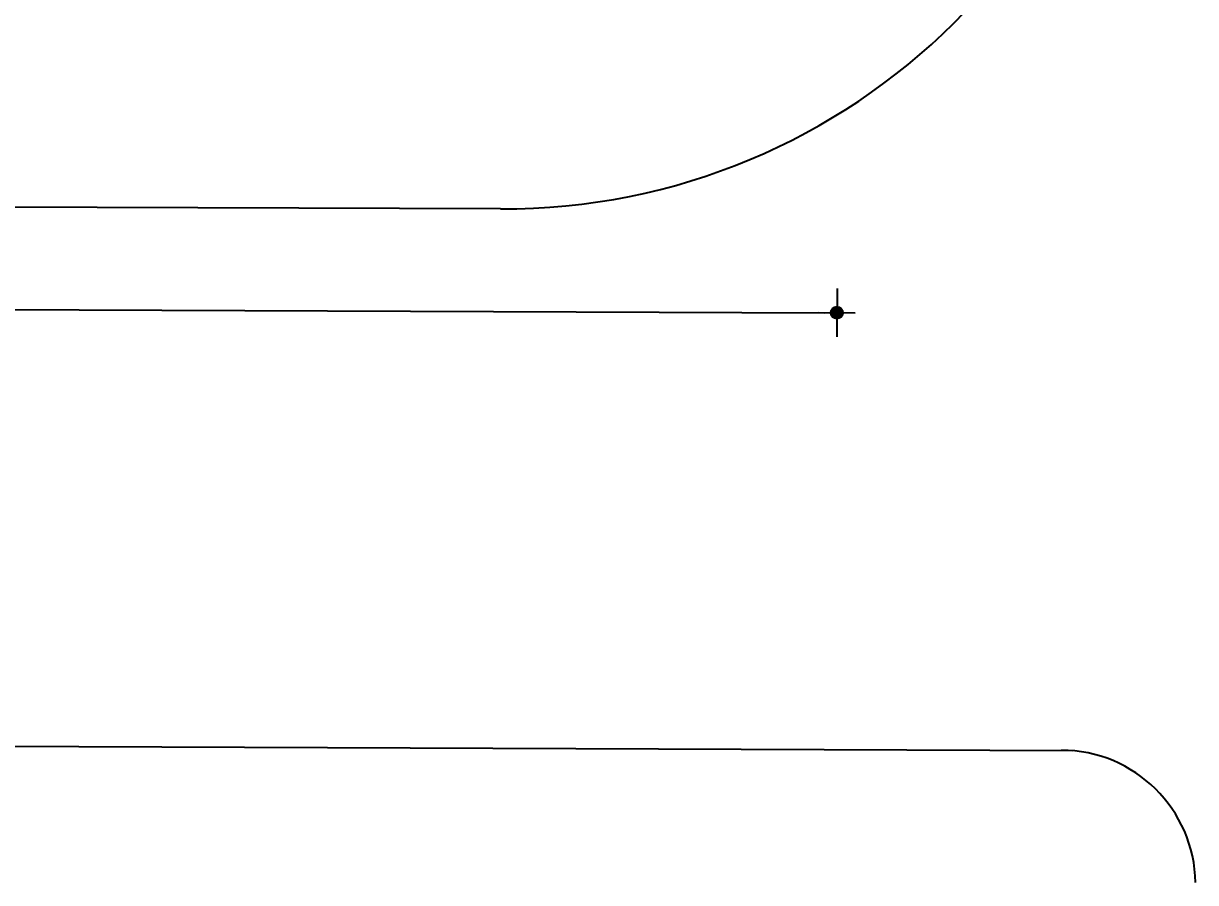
# Model space of a CAD drawing. Header units: inches. Extents: x 203 to 1065, y -1127 to 921.
# Drawn here: x 795.18 to 812.58, y 617.66 to 630.42 of the extents above; entities that cross this region are included whole.
import ezdxf

# ---------------------------------------------------------------- set-up
doc = ezdxf.new("R2010")
doc.units = ezdxf.units.IN
doc.header["$MEASUREMENT"] = 0
doc.header["$PDMODE"] = 35
doc.layers.add('calle', color=3, linetype='Continuous')
doc.layers.add('COTAS', color=7, linetype='Continuous')
doc.styles.add('TECHNICLITE', font='techl___.ttf')
doc.dimstyles.new('1-100', dxfattribs={"dimscale": 0, "dimtxt": 0.09, "dimasz": 0.03, "dimexe": 0.12, "dimexo": 0.2, "dimgap": 0.005, "dimtad": 3, "dimzin": 0, "dimdsep": 46, "dimtxsty": 'TECHNICLITE', "dimblk1": 'COTA', "dimblk2": 'COTA', "dimsah": 1, "dimcen": 2.5, "dimse1": 1, "dimse2": 1, "dimclrd": 7, "dimclre": 7, "dimclrt": 7, "dimadec": 0, "dimazin": 0, "dimtfac": 1, "dimtdec": 6, "dimtmove": 2, "dimatfit": 3, "dimldrblk": 'COTA', "dimfxl": 1, "dimtolj": 1, "dimtzin": 0, "dimarcsym": 0})

# ---------------------------------------------------------------- blocks, each defined once
blk = doc.blocks.new('COTA')
h = blk.add_hatch(color=256)
edge = h.paths.add_edge_path()
edge.add_arc((0, 0), 0.5, 0, 360)
for p, q in [((0, 2), (0, -2)), ((-1.5, 0), (1.5, 0))]:
    blk.add_line(p, q)
blk.add_circle((0, 0), 0.5)
blk = doc.blocks.new('*D119')
at = {"layer": 'COTAS', "color": 7, "lineweight": -2, "transparency": 16777216}
blk.add_line((747.976, 626.344), (807.073, 626.121), dxfattribs=at)
at = {"layer": 'Defpoints', "color": 0, "transparency": 16777216}
for p in [(747.819, 632.366), (807.276, 632.142), (807.253, 626.121)]:
    blk.add_point(p, dxfattribs=at)
at = {"layer": 'COTAS', "color": 7, "lineweight": -2, "transparency": 16777216, "xscale": 0.18, "yscale": 0.18, "zscale": 0.18}
for p, rotation in [((747.796, 626.344), 179.7844597072641), ((807.253, 626.121), 359.7844597072641)]:
    blk.add_blockref('COTA', p, dxfattribs=dict(at, rotation=rotation))
at = {"layer": 'COTAS', "color": 7, "transparency": 16777216, "insert": (777.526, 626.649), "char_height": 0.8, "attachment_point": 5, "rotation": 359.7845, "style": 'TECHNICLITE'}
blk.add_mtext('\\A1;59.46', dxfattribs=at)

msp = doc.modelspace()

# ---------------------------------------------------------------- linework, layer by layer
at = {"layer": 'calle', "color": 4}
for p, q in [((802.26, 627.661), (777.463, 627.754)), ((810.752, 619.62), (753.739, 619.836))]:
    msp.add_line(p, q, dxfattribs=at)
for centre, radius, start, end in [((802.295, 637.161), 9.5, 269.7798, 359.7798), ((810.577, 617.628), 2, 0.9829, 89.7845)]:
    msp.add_arc(centre, radius, start, end, dxfattribs=at)

# ---------------------------------------------------------------- dimensions: what is measured, and where the dimension line sits
at = {"layer": 'COTAS'}
dim = msp.add_aligned_dim(p1=(747.819, 632.366), p2=(807.276, 632.142), distance=-6.021, dimstyle='1-100', override={"dimscale": 1, "dimtxt": 0.8, "dimasz": 0.18}, dxfattribs=at)
dim.commit()
dim.dimension.update_dxf_attribs({"geometry": '*D119', "text_midpoint": (777.526, 626.649)})

doc.saveas('drawing.dxf')
